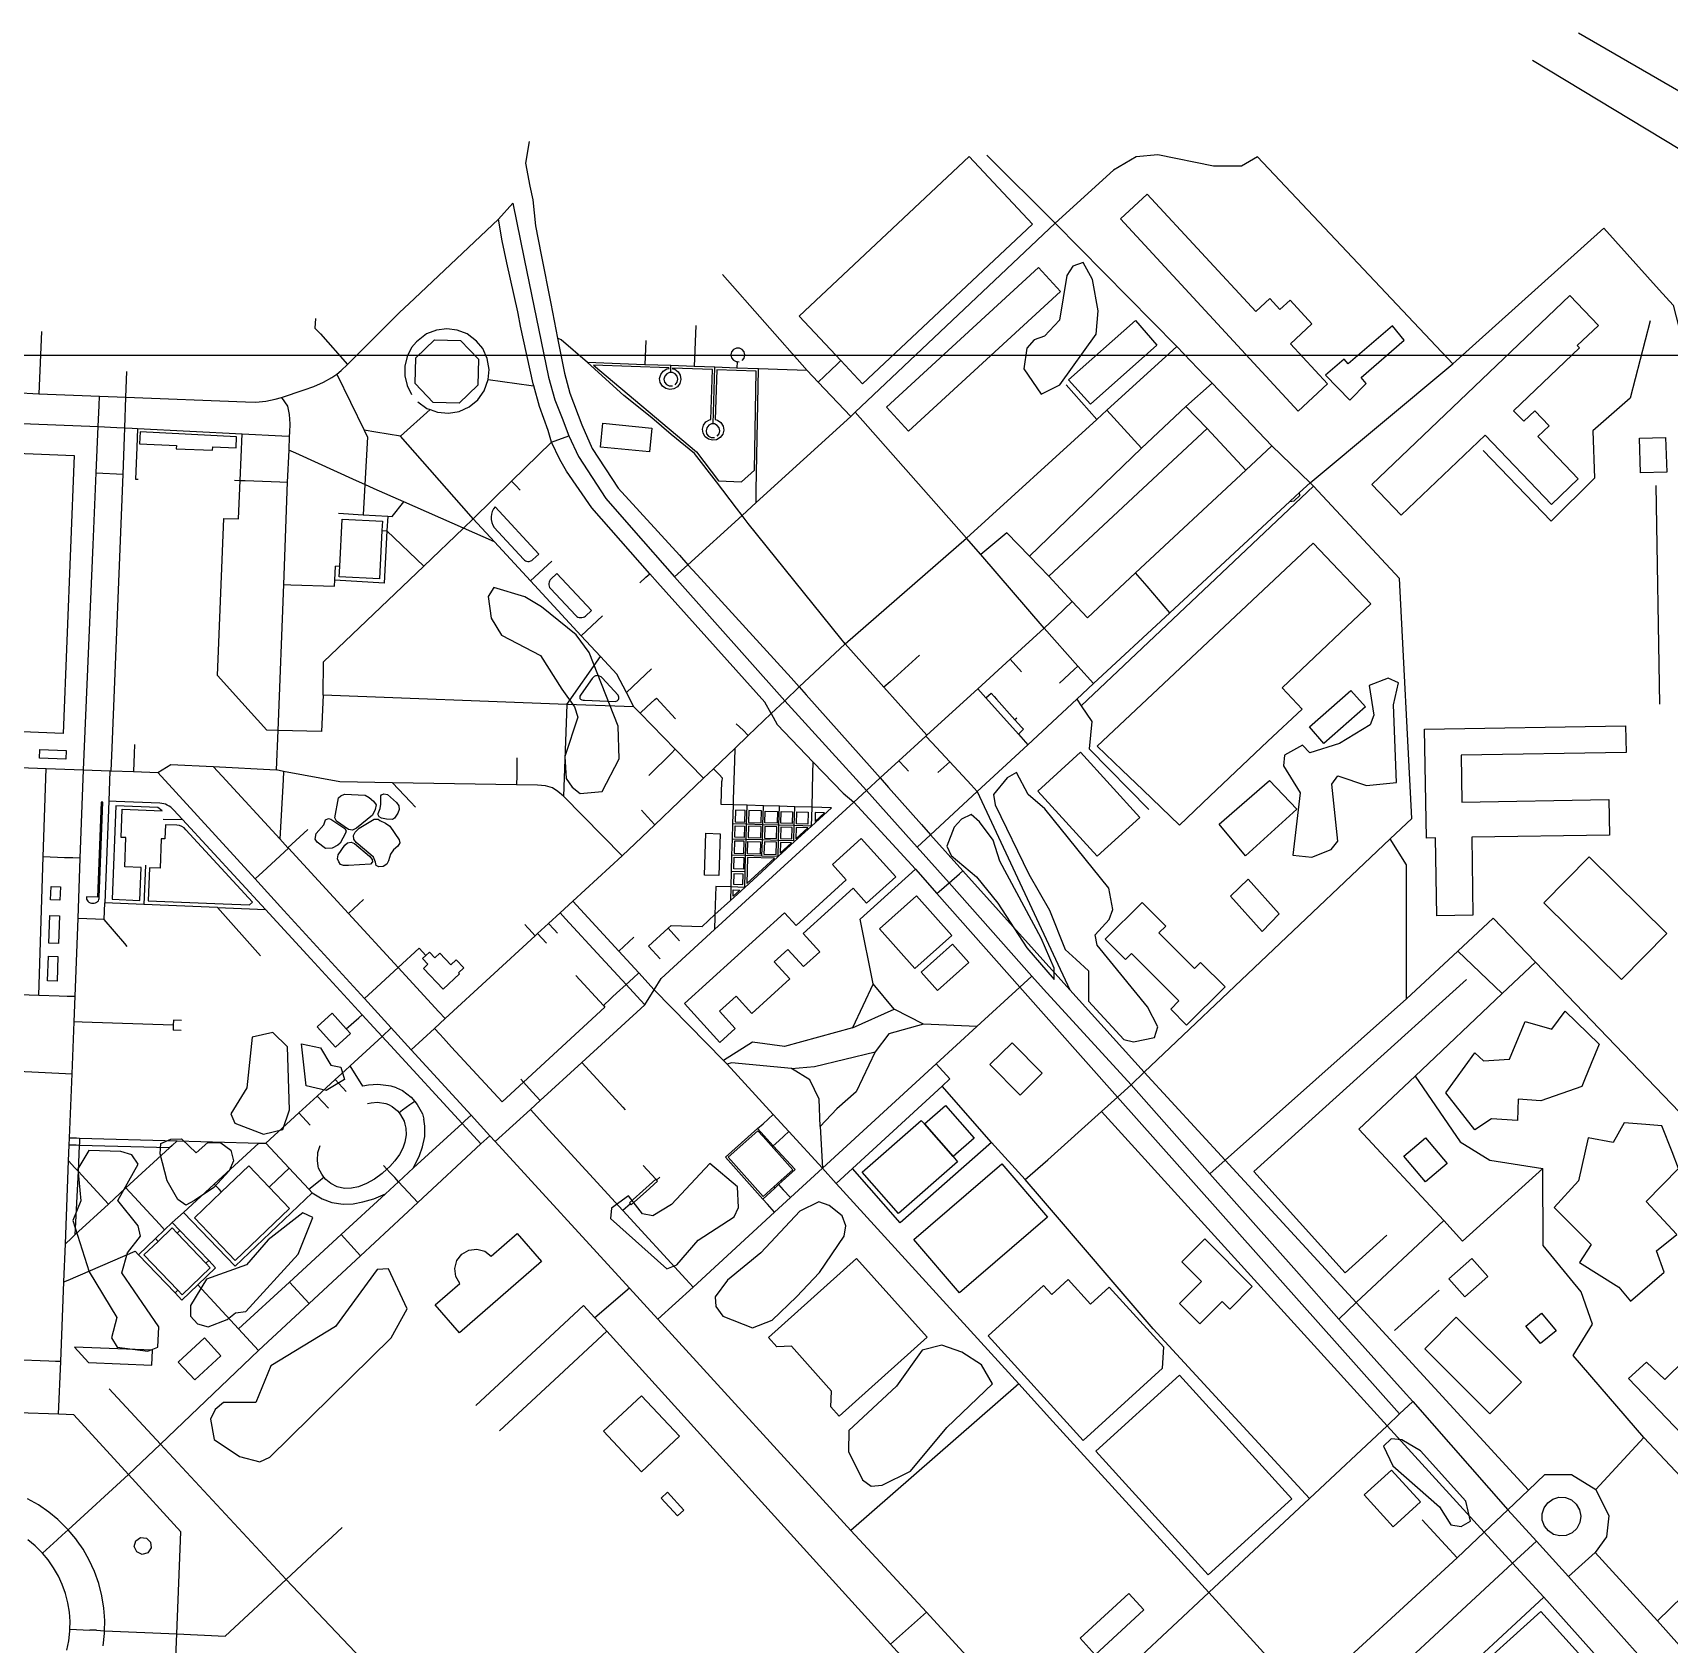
# Model space of a CAD drawing. Header units: metres. Extents: x -2626 to 1483, y -1332 to 1229.
# Drawn here: x -755 to -225, y 529 to 1051 of the extents above; entities that cross this region are included whole.
import ezdxf

# ---------------------------------------------------------------- set-up
doc = ezdxf.new("R2010")
doc.units = ezdxf.units.M
for name, color, linetype in [('OSM_BUILDING', 8, 'Continuous'), ('OSM_GREEN_EXISTING', 94, 'Continuous'), ('OSM_ROAD_LOCAL', 9, 'Continuous'), ('SITE_BORDER', 3, 'Continuous')]:
    doc.layers.add(name, color=color, linetype=linetype)

msp = doc.modelspace()

# ---------------------------------------------------------------- linework, layer by layer
at = {"layer": 'OSM_BUILDING'}
for points in [[(-506.846, 958.895), (-493.372, 944.546), (-486.345, 937.065), (-431.355, 988.695), (-451.863, 1010.525)], [(-402.907, 990.432), (-394.273, 998.391), (-359.21, 960.364), (-354.639, 964.572), (-351.4, 961.055), (-348.099, 964.094), (-341.022, 956.424), (-347.98, 950.001), (-335.963, 936.976), (-345.511, 928.182)], [(-471.495, 921.737), (-478.636, 929.507), (-429.43, 974.691), (-422.296, 966.921)], [(-257.597, 965.596), (-248.362, 955.923), (-255.183, 949.422), (-254.452, 948.654), (-275.772, 928.304), (-272.527, 924.898), (-268.957, 928.315), (-264.337, 923.484), (-267.963, 920.022), (-254.87, 906.308), (-263.567, 898.003), (-285.013, 920.456), (-312.186, 894.519), (-321.658, 904.437)], [(-391.134, 949.5), (-412.605, 930.408), (-419.776, 938.345), (-398.049, 957.548)], [(-328.804, 931.688), (-323.521, 937.121), (-325.047, 939.036), (-311.16, 951.158), (-315.012, 955.778), (-329.342, 943.488), (-330.63, 944.98), (-336.607, 939.837)], [(-630.824, 945.481), (-624.747, 951.281), (-616.343, 951.08), (-610.547, 945.002), (-610.748, 936.598), (-616.831, 930.809), (-625.234, 931.009), (-631.03, 937.087)], [(-571.064, 916.582), (-570.307, 924.263), (-554.476, 922.705), (-555.233, 915.035)], [(-235.126, 919.399), (-226.616, 919.688), (-226.229, 908.501), (-234.744, 908.2)], [(-655.608, 874.648), (-655.433, 877.932), (-654.601, 893.261), (-641.609, 892.56), (-641.772, 889.565), (-642.616, 873.947)], [(-410.504, 819.812), (-340.584, 885.491), (-321.983, 865.865), (-329.68, 858.574), (-350.688, 838.659), (-344.223, 831.835), (-355.233, 821.404), (-373.996, 803.627), (-383.838, 794.298), (-395.711, 805.664), (-402.432, 812.098)], [(-337.126, 820.736), (-341.834, 826.091), (-328.448, 837.868), (-323.74, 832.514)], [(-304.001, 790.112), (-304.589, 825.289), (-239.552, 826.38), (-239.408, 817.798), (-292.766, 816.907), (-292.516, 801.768), (-244.967, 802.558), (-244.779, 791.103), (-289.352, 790.357), (-288.927, 765.188), (-300.588, 764.988), (-301.007, 790.168)], [(-743.897, 818.399), (-744.004, 815.582), (-752.588, 815.905), (-752.482, 818.71)], [(-429.698, 805.33), (-415.906, 817.887), (-396.674, 796.769), (-410.46, 784.212)], [(-362.517, 784.335), (-371.033, 794.565), (-354.752, 808.736), (-345.867, 799.485)], [(-507.859, 761.815), (-491.603, 776.565), (-496.111, 781.53), (-486.801, 789.968), (-475.584, 777.6), (-485.032, 769.028), (-489.433, 773.882), (-505.552, 759.266), (-500.206, 753.377), (-505.496, 748.579), (-510.472, 754.056), (-514.893, 750.048), (-509.922, 744.56), (-522.208, 733.417), (-527.26, 738.994), (-532.662, 734.096), (-527.604, 728.519), (-532.543, 724.044), (-543.948, 736.612), (-511.61, 765.945)], [(-537.451, 778.157), (-537.064, 791.66), (-532.387, 791.526), (-532.781, 778.012)], [(-266.043, 769.207), (-251.344, 784.09), (-226.185, 759.255), (-240.884, 744.371)], [(-745.761, 774.372), (-745.917, 770.075), (-748.974, 770.186), (-748.818, 774.483)], [(-357.115, 759.934), (-351.638, 765.655), (-361.617, 776.854), (-367.338, 771.377)], [(-480.861, 760.791), (-468.882, 771.433), (-457.484, 758.609), (-469.463, 747.967)], [(-395.955, 769.296), (-388.289, 761.603), (-390.484, 759.422), (-379.023, 747.911), (-377.016, 749.915), (-369.12, 741.989), (-381.549, 729.621), (-386.695, 734.787), (-384.013, 737.458), (-399.318, 752.82), (-401.332, 750.817), (-407.897, 757.407)], [(-746.105, 764.965), (-746.43, 756.004), (-749.481, 756.115), (-749.156, 765.077)], [(-746.58, 751.796), (-746.867, 743.837), (-749.925, 743.948), (-749.637, 751.908)], [(-628.36, 747.956), (-626.954, 749.291), (-628.692, 751.128), (-627.579, 752.186), (-626.447, 753.254), (-624.709, 751.407), (-623.108, 752.921), (-619.47, 749.069), (-617.756, 750.694), (-615.312, 748.112), (-616.994, 746.52), (-616.719, 746.23), (-621.996, 741.232)], [(-662.78, 729.076), (-657.884, 733.484), (-653.32, 728.419), (-651.932, 726.883), (-656.827, 722.475)], [(-274.578, 698.808), (-282.969, 699.32), (-288.308, 695.758), (-297.712, 707.703), (-288.308, 720.66), (-285.507, 718.122), (-277.123, 718.634), (-272.039, 730.835), (-263.392, 728.286), (-259.072, 734.13), (-248.143, 723.465), (-250.688, 717.209), (-252.826, 711.966), (-253.739, 709.74), (-266.956, 705.164), (-274.328, 705.665)], [(-445.142, 716.875), (-437.958, 723.944), (-428.229, 714.048), (-435.419, 706.99)], [(-486.426, 682.055), (-467.363, 698.797), (-466.362, 697.662), (-457.096, 687.108), (-455.621, 685.428), (-474.678, 668.685)], [(-457.096, 687.108), (-466.362, 697.662), (-459.566, 703.628), (-450.3, 693.075)], [(-520.232, 695.457), (-518.532, 693.554), (-508.928, 682.789), (-512.63, 679.483), (-515.043, 677.335), (-518.507, 674.251), (-529.805, 686.93)], [(-237.977, 640.354), (-227.048, 649.761), (-229.586, 656.618), (-222.977, 661.961), (-232.893, 672.637), (-222.471, 683.301), (-224.547, 688.634), (-227.81, 697.027), (-232.981, 697.461), (-240.009, 698.051), (-243.566, 691.695), (-251.701, 693.22), (-254.752, 679.238), (-262.63, 670.6), (-250.688, 658.655), (-254.495, 652.811), (-241.791, 644.929)], [(-311.317, 687.197), (-304.308, 693.142), (-297.261, 684.838), (-304.276, 678.893)], [(-702.438, 667.282), (-689.252, 653.501), (-671.658, 670.333), (-678.223, 677.19), (-684.85, 684.114), (-693.635, 675.709)], [(-706.427, 642.414), (-697.305, 651.141), (-698.706, 652.611), (-708.034, 662.351), (-709.66, 664.054), (-714.211, 659.69), (-718.782, 655.316), (-707.828, 643.883)], [(-613.661, 656.83), (-611.073, 657.152), (-608.547, 656.473), (-606.483, 654.87), (-598.043, 662.195), (-590.209, 653.178), (-616.706, 630.157), (-624.546, 639.174), (-616.593, 646.087), (-617.894, 648.358), (-618.219, 650.952), (-617.531, 653.468), (-615.931, 655.538)], [(-360.297, 645.119), (-367.594, 637.805), (-370.064, 640.276), (-377.31, 633.007), (-383.881, 639.564), (-376.716, 646.744), (-383.087, 653.1), (-375.703, 660.492)], [(-493.904, 603.162), (-496.661, 606.19), (-496.442, 611.278), (-509.366, 625.76), (-514.118, 625.627), (-516.744, 628.621), (-488.258, 654.18), (-465.412, 628.721)], [(-291.572, 641.79), (-296.692, 647.579), (-289.252, 654.158), (-284.131, 648.369)], [(-238.602, 615.385), (-209.016, 584.372), (-203.889, 590.038), (-209.166, 595.526), (-174.797, 628.732), (-179.717, 634.443), (-173.709, 640.154), (-179.992, 647.501), (-186.326, 640.71), (-192.341, 646.521), (-205.271, 634.087), (-211.067, 639.998), (-218.676, 633.363), (-213.911, 627.697), (-226.898, 615.051), (-232.818, 620.662)], [(-294.335, 635.178), (-273.259, 614.105), (-283.462, 603.897), (-304.545, 624.97)], [(-266.812, 636.491), (-262.067, 630.792), (-267.081, 626.617), (-271.827, 632.306)], [(-716.043, 624.458), (-741.271, 625.504), (-736.707, 620.551), (-716.243, 619.704)], [(-693.854, 622.654), (-699.224, 628.476), (-707.678, 620.673), (-702.307, 614.862)], [(-570.126, 598.309), (-557.89, 609.786), (-545.579, 596.672), (-557.815, 585.184)], [(-324.078, 577.726), (-315.256, 585.73), (-305.89, 575.41), (-314.712, 567.395)], [(-549.456, 578.539), (-551.519, 576.624), (-546.18, 570.88), (-544.116, 572.794)], [(-411.085, 526.018), (-415.993, 531.339), (-400.244, 545.855), (-395.336, 540.545)], [(-315.793, 495.839), (-304.996, 505.624), (-296.567, 496.34), (-290.321, 501.995), (-283.875, 507.84), (-292.297, 517.135), (-267.031, 540.033), (-249.719, 520.942), (-277.304, 495.928), (-267.156, 484.73), (-277.91, 474.978), (-288.064, 486.177), (-298.481, 476.737)]]:
    msp.add_lwpolyline(points, close=True, dxfattribs=at)
at = {"layer": 'OSM_GREEN_EXISTING'}
for points in [[(-414.955, 976.25), (-418.313, 975.081), (-420.326, 972.064), (-422.671, 957.648), (-427.535, 952.45), (-430.893, 951.27), (-433.237, 948.587), (-434.244, 941.885), (-428.542, 933.67), (-422.502, 936.687), (-410.766, 953.117), (-410.097, 960.665), (-411.942, 970.717)], [(-533.481, 941.585), (-534.006, 925.488), (-533.225, 925.288), (-532.149, 924.486), (-531.455, 923.34), (-531.262, 922.015), (-531.593, 920.712), (-532.393, 919.633), (-533.544, 918.942), (-534.869, 918.753), (-536.17, 919.076), (-537.245, 919.877), (-537.933, 921.024), (-538.133, 922.36), (-537.801, 923.651), (-537.001, 924.731), (-535.851, 925.421), (-535.426, 925.488), (-534.894, 941.64), (-547.811, 942.108), (-547.799, 941.908), (-547.061, 941.718), (-545.98, 940.917), (-545.292, 939.77), (-545.098, 938.446), (-545.423, 937.143), (-546.223, 936.063), (-547.38, 935.373), (-548.706, 935.184), (-550.006, 935.507), (-551.081, 936.308), (-551.769, 937.455), (-551.969, 938.791), (-551.638, 940.082), (-550.838, 941.162), (-549.687, 941.852), (-548.949, 941.963), (-548.962, 942.153), (-573.352, 943.054), (-540.065, 915.013), (-532.893, 905.629), (-525.472, 905.295), (-521.333, 909.146), (-520.776, 941.117)], [(-688.833, 919.911), (-720.02, 921.492), (-720.189, 917.595), (-708.265, 917.117), (-708.309, 916.037), (-696.567, 915.569), (-696.523, 916.649), (-688.989, 916.338)], [(-744.91, 823.953), (-784.825, 825.556), (-781.211, 915.469), (-741.296, 913.866)], [(-605.22, 897.28), (-605.758, 896.545), (-606.127, 895.755), (-606.352, 894.92), (-606.44, 894.04), (-606.421, 893.094), (-606.258, 892.181), (-605.977, 891.313), (-605.502, 890.511), (-596.023, 880.281), (-595.711, 880.003), (-595.348, 879.814), (-595.01, 879.68), (-594.604, 879.602), (-594.123, 879.613), (-593.679, 879.725), (-593.304, 879.936), (-592.991, 880.192), (-591.059, 881.984)], [(-587.808, 872.433), (-587.839, 872.043), (-587.758, 871.62), (-587.545, 871.186), (-587.283, 870.852), (-579.092, 862.08), (-578.761, 861.791), (-578.417, 861.602), (-578.035, 861.457), (-577.604, 861.412), (-577.116, 861.412), (-576.654, 861.513), (-576.266, 861.691), (-575.978, 861.902), (-574.04, 863.695), (-585.175, 875.65), (-587.114, 873.858), (-587.364, 873.591), (-587.576, 873.235), (-587.726, 872.845)], [(-590.209, 864.93), (-595.573, 868.114), (-605.633, 871.131), (-607.478, 868.281), (-606.471, 861.234), (-603.12, 855.702), (-590.459, 849.167), (-583.662, 838.269), (-579.473, 832.57), (-578.467, 829.208), (-582.662, 816.473), (-582.156, 809.426), (-580.311, 806.577), (-577.629, 804.562), (-570.583, 805.23), (-565.049, 815.794), (-565.387, 826.358), (-574.778, 850.169), (-578.967, 855.869)], [(-572.358, 842.633), (-572.765, 842.533), (-573.14, 842.332), (-573.502, 842.009), (-573.784, 841.676), (-577.379, 836.677), (-577.591, 836.343), (-577.766, 835.965), (-577.829, 835.62), (-577.76, 835.286), (-577.566, 835.041), (-577.179, 834.829), (-576.697, 834.729), (-576.285, 834.696), (-566.368, 834.317), (-566.006, 834.362), (-565.706, 834.484), (-565.468, 834.707), (-565.312, 834.952), (-565.193, 835.286), (-565.193, 835.642), (-565.281, 836.021), (-565.443, 836.343), (-570.595, 841.92), (-570.933, 842.243), (-571.408, 842.51), (-571.908, 842.644)], [(-312.999, 840.273), (-316.35, 841.787), (-322.552, 839.438), (-321.045, 829.887), (-322.221, 826.692), (-332.112, 820.658), (-341.672, 817.642), (-344.023, 820.157), (-349.887, 816.974), (-350.225, 813.456), (-344.86, 804.729), (-347.205, 784.613), (-341.003, 783.945), (-334.8, 786.461), (-332.618, 789.144), (-334.632, 807.578), (-332.618, 810.261), (-323.396, 807.077), (-313.668, 808.09), (-314.674, 833.238)], [(-436.595, 811.274), (-439.608, 809.593), (-443.973, 804.228), (-443.466, 800.877), (-432.568, 778.413), (-425.86, 766.835), (-420.826, 754.1), (-417.3, 750.883), (-413.28, 747.221), (-413.28, 737.325), (-401.876, 724.924), (-398.693, 724.245), (-391.984, 725.592), (-390.809, 729.109), (-394.166, 735.488), (-410.429, 755.436), (-411.104, 758.787), (-406.571, 763.819), (-405.402, 767.002), (-406.74, 773.882), (-427.366, 799.53), (-432.737, 804.228)], [(-733.2, 770.965), (-732.049, 801.712), (-732.606, 801.734), (-733.756, 770.977), (-737.37, 771.11), (-737.364, 770.732), (-737.307, 770.353), (-737.139, 769.997), (-736.907, 769.707), (-736.576, 769.44), (-736.207, 769.218), (-735.757, 769.095), (-735.282, 769.04), (-734.825, 769.062), (-734.413, 769.173), (-734.044, 769.351), (-733.731, 769.563), (-733.487, 769.852), (-733.312, 770.208), (-733.218, 770.565)], [(-727.816, 800.51), (-729.061, 770.32), (-720.126, 769.952), (-719.682, 780.595), (-724.972, 780.795), (-724.615, 790.257), (-726.097, 790.313), (-725.753, 799.419), (-712.842, 798.918), (-714.299, 799.953)], [(-644.541, 802.046), (-643.616, 800.877), (-643.954, 799.408), (-644.879, 797.56), (-650.031, 793.329), (-651.332, 792.662), (-652.632, 792.906), (-656.49, 795.634), (-657.077, 796.68), (-655.858, 803.181), (-655.108, 803.805), (-653.932, 804.272), (-647.18, 803.983), (-645.879, 803.226)], [(-636.657, 798.15), (-637.751, 796.513), (-638.377, 796.101), (-640.346, 796.179), (-641.897, 796.558), (-642.697, 796.936), (-642.991, 797.604), (-642.991, 798.105), (-642.403, 799.664), (-642.191, 801.088), (-642.191, 802.725), (-642.191, 803.771), (-641.984, 804.15), (-641.228, 804.439), (-640.015, 804.183), (-637.039, 801.667), (-636.363, 800.543), (-636.238, 799.363)], [(-684.569, 768.494), (-683.6, 769.351), (-705.189, 792.829), (-705.777, 793.43), (-706.502, 793.897), (-707.277, 794.153), (-708.128, 794.242), (-711.823, 794.387), (-711.998, 789.856), (-713.186, 789.901), (-713.555, 780.361), (-716.994, 780.494), (-717.438, 769.841), (-693.122, 768.839)], [(-660.097, 796.057), (-659.091, 796.435), (-658.29, 796.179), (-656.071, 794.754), (-653.807, 793.207), (-653.345, 792.406), (-653.595, 791.693), (-655.277, 788.465), (-656.027, 787.797), (-657.915, 786.828), (-660.01, 786.795), (-662.78, 788.799), (-663.405, 789.723), (-663.073, 791.615), (-660.597, 794.42)], [(-645.423, 784.691), (-650.075, 788.676), (-650.869, 789.767), (-651.038, 790.903), (-650.412, 792.027), (-649.149, 793.285), (-644.291, 796.179), (-642.991, 796.224), (-642.484, 795.756), (-640.602, 794.921), (-639.214, 793.997), (-636.195, 789.556), (-635.988, 788.598), (-636.657, 787.463), (-638.002, 786.327), (-639.046, 784.903), (-639.677, 782.765), (-640.221, 781.63), (-641.44, 780.962), (-642.822, 780.795), (-643.704, 781.262), (-643.91, 782.309), (-644.541, 783.901)], [(-527.585, 794.109), (-524.503, 794.02), (-524.609, 790.302), (-527.691, 790.391)], [(-527.441, 799.14), (-527.548, 795.322), (-524.471, 795.233), (-524.359, 799.051)], [(-523.271, 793.986), (-523.377, 790.268), (-519.295, 790.146), (-519.182, 793.864)], [(-519.038, 798.895), (-523.121, 799.018), (-523.234, 795.2), (-519.151, 795.077)], [(-517.938, 795.044), (-517.825, 798.862), (-513.893, 798.751), (-513.999, 794.932)], [(-512.748, 794.888), (-512.636, 798.706), (-508.991, 798.606), (-509.103, 794.788)], [(-507.746, 794.743), (-507.634, 798.561), (-503.964, 798.461), (-504.07, 794.643)], [(-501.644, 798.395), (-501.725, 795.522), (-498.674, 798.305)], [(-448.499, 795.344), (-451.182, 797.693), (-454.37, 796.179), (-456.715, 793.663), (-459.066, 787.463), (-457.721, 784.446), (-449.506, 777.567), (-442.628, 769.017), (-433.237, 754.601), (-424.353, 744.371), (-424.353, 748.056), (-428.542, 757.785), (-441.959, 782.598), (-444.141, 789.478)], [(-652.588, 781.262), (-654.27, 781.262), (-655.233, 781.552), (-655.777, 782.431), (-656.115, 783.355), (-655.902, 784.736), (-653.807, 787.797), (-652.926, 788.554), (-651.794, 788.765), (-650.619, 788.387), (-645.798, 784.235), (-644.917, 783.233), (-644.879, 782.387), (-645.504, 781.674)], [(-527.841, 785.192), (-524.765, 785.103), (-524.647, 789.066), (-527.729, 789.155)], [(-523.415, 789.021), (-519.332, 788.91), (-519.445, 784.958), (-523.527, 785.07)], [(-514.18, 788.754), (-518.113, 788.877), (-518.232, 784.914), (-514.293, 784.802)], [(-517.969, 793.83), (-518.082, 790.112), (-514.143, 790.001), (-514.036, 793.719)], [(-509.297, 788.621), (-512.93, 788.721), (-513.03, 785.214)], [(-512.786, 793.675), (-512.892, 789.957), (-509.241, 789.856), (-509.134, 793.574)], [(-507.89, 789.901), (-504.033, 793.419), (-504.108, 793.43), (-507.784, 793.53)], [(-524.797, 783.867), (-524.909, 780.027), (-527.992, 780.116), (-527.879, 783.956)], [(-523.565, 783.823), (-523.809, 775.385), (-514.83, 783.578)], [(-528.035, 778.58), (-528.135, 775.162), (-525.053, 775.062), (-524.953, 778.491)], [(-526.091, 773.303), (-528.248, 771.333), (-528.185, 773.359)], [(-457.221, 755.77), (-451.951, 749.848), (-462.079, 740.853), (-467.35, 746.776)], [(-672.377, 722.575), (-677.072, 727.272), (-683.781, 725.759), (-685.457, 709.328), (-690.659, 700.945), (-689.314, 697.929), (-680.092, 694.4), (-673.89, 695.914), (-671.708, 702.281)], [(-653.932, 712.011), (-659.803, 708.493), (-666.343, 709.996), (-667.85, 723.577), (-661.648, 722.241), (-658.29, 716.708), (-655.108, 716.029)], [(-720.676, 684.682), (-722.689, 687.698), (-726.21, 688.7), (-736.607, 689.034), (-740.134, 683.168), (-739.127, 672.77), (-741.809, 666.403), (-736.438, 649.805), (-727.554, 635.044), (-729.229, 628.51), (-727.385, 625.493), (-717.494, 624.146), (-714.305, 625.493), (-713.967, 632.028), (-725.878, 649.471), (-724.034, 656.006), (-719.838, 661.371), (-720.676, 664.722), (-727.216, 672.937)], [(-690.659, 689.201), (-689.821, 685.684), (-691.159, 682.5), (-696.192, 677.134), (-702.401, 672.937), (-705.252, 671.435), (-707.765, 673.271), (-711.285, 679.316), (-713.467, 688.032), (-713.298, 691.383), (-710.11, 692.73), (-706.59, 692.897), (-701.894, 688.288), (-698.124, 691.639), (-693.847, 691.55)], [(-535.701, 684.849), (-548.112, 671.602), (-554.151, 667.906), (-557.503, 668.585), (-562.029, 674.451), (-567.569, 670.422), (-567.9, 667.071), (-549.625, 650.807), (-546.436, 652.154), (-539.558, 660.036), (-527.823, 667.572), (-526.478, 670.589), (-526.816, 677.301)], [(-455.039, 643.093), (-469.82, 660.347), (-441.34, 684.737), (-426.56, 667.483)], [(-497.13, 671.268), (-500.487, 672.437), (-506.69, 669.42), (-519.27, 656.006), (-529.999, 647.122), (-534.025, 641.757), (-533.856, 638.573), (-531.512, 635.545), (-521.952, 631.694), (-515.581, 634.209), (-507.696, 641.757), (-500.319, 649.638), (-492.266, 661.371), (-491.765, 664.722), (-492.941, 667.906)], [(-664.161, 667.405), (-667.35, 668.919), (-678.585, 660.203), (-685.626, 652.154), (-698.543, 647.456), (-703.739, 638.907), (-703.739, 635.545), (-701.394, 633.029), (-698.037, 632.028), (-691.834, 634.376), (-689.152, 636.558), (-685.794, 637.059), (-668.857, 655.505)], [(-633.637, 637.894), (-639.677, 650.807), (-643.366, 650.64), (-656.784, 632.195), (-677.748, 619.448), (-682.612, 607.548), (-693.003, 607.548), (-695.692, 605.367), (-697.199, 602.183), (-696.023, 595.648), (-687.808, 590.105), (-681.268, 588.435), (-678.079, 589.938), (-638.839, 628.51)], [(-414.955, 595.303), (-389.302, 618.669), (-388.927, 625.526), (-406.609, 644.929), (-412.648, 639.43), (-419.845, 647.334), (-425.184, 642.469), (-427.854, 645.408), (-445.754, 629.111)], [(-444.304, 613.582), (-447.83, 619.794), (-454.201, 623.812), (-460.741, 626.161), (-467.112, 624.48), (-475.328, 612.914), (-490.759, 598.498), (-490.928, 591.786), (-486.401, 582.568), (-483.55, 580.553), (-480.024, 580.887), (-470.801, 585.418), (-459.066, 599.5)], [(-383.856, 616.443), (-347.549, 576.435), (-374.622, 551.878), (-410.929, 591.875)], [(-289.684, 569.154), (-291.197, 575.689), (-305.952, 591.953), (-311.992, 595.47), (-315.343, 595.815), (-317.857, 593.466), (-314.843, 587.088), (-299.75, 573.841), (-296.061, 567.974), (-292.703, 567.473)], [(-266.55, 571.57), (-265.943, 573.507), (-264.749, 575.143), (-263.099, 576.323), (-261.154, 576.913), (-259.06, 576.835), (-257.103, 576.067), (-255.508, 574.698), (-254.452, 572.883), (-254.058, 570.824), (-254.364, 568.742), (-255.339, 566.883), (-256.871, 565.447), (-258.791, 564.601), (-260.885, 564.434), (-262.848, 564.935), (-264.555, 566.037), (-265.818, 567.629), (-266.506, 569.533)], [(-717.969, 563.755), (-716.612, 562.419), (-716.437, 560.527), (-717.519, 558.957), (-719.357, 558.456), (-721.083, 559.258), (-721.895, 560.972), (-721.414, 562.809), (-719.863, 563.911)]]:
    msp.add_lwpolyline(points, close=True, dxfattribs=at)
for points in [[(-229.817, 904.159), (-228.561, 833.404)], [(-291.034, 744.36), (-359.829, 682.311), (-330.255, 649.538), (-316.812, 661.661)], [(-299.919, 643.939), (-314.337, 630.859)]]:
    msp.add_lwpolyline(points, dxfattribs=at)
at = {"layer": 'OSM_ROAD_LOCAL'}
for points in [[(-254.802, 1050.567), (-215.481, 1027.768)], [(-269.714, 1041.65), (-222.021, 1012.885), (-216.988, 1011.249), (-201.807, 1009.479), (-169.27, 998.347), (-118.388, 995.642), (-111.673, 995.052), (-74.709, 986.714), (-65.012, 983.63), (-51.776, 976.673), (-18.263, 959.04), (21.345, 943.188), (61.579, 923.607)], [(-594.129, 1015.356), (-595.398, 1008.388), (-593.998, 1000.929), (-593.003, 996.51), (-592.084, 988.139), (-590.246, 978.721), (-587.17, 962.958), (-584.975, 951.748), (-582.775, 940.46), (-581.03, 934.026), (-577.135, 923.774), (-573.827, 916.093), (-565.387, 903.324), (-545.511, 881.561), (-542.816, 878.533), (-539.833, 875.283), (-509.416, 841.887), (-506.852, 838.982), (-504.614, 836.466), (-483.275, 812.51), (-480.668, 809.582), (-477.967, 806.521), (-467.3, 794.454), (-464.386, 791.148), (-453.958, 779.559), (-419.307, 741.032)], [(-295.473, 943.477), (-358.659, 1010.447), (-363.811, 1007.441), (-372.865, 1007.441), (-390.809, 1011.126), (-397.874, 1010.391), (-405.233, 1006.094), (-424.109, 988.94), (-488.739, 927.859), (-490.177, 926.501), (-520.776, 898.627), (-525.334, 894.452), (-542.816, 878.533), (-547.142, 874.615)], [(-341.584, 905.039), (-354.014, 916.928), (-373.315, 937.21), (-375.616, 939.626), (-384.669, 949.132), (-424.109, 988.94), (-446.148, 1010.959)], [(-660.723, 937.51), (-658.034, 939.047), (-656.408, 940.104), (-654.939, 941.373), (-652.957, 943.232), (-637.858, 958.327), (-636.17, 960.019), (-631.312, 964.572), (-604.051, 990.309), (-599.406, 995.43)], [(-599.406, 995.43), (-595.742, 977.463), (-587.927, 939.136), (-585.826, 931.8), (-583.506, 925.933), (-581.312, 920.211), (-578.229, 913.499), (-569.432, 899.907), (-560.435, 889.654), (-547.142, 874.615), (-511.479, 834.54), (-497.255, 818.844), (-485.082, 805.552), (-468.694, 787.229), (-458.378, 775.641), (-431.562, 745.507), (-427.835, 741.299), (-399.487, 710.319), (-374.003, 681.498), (-346.055, 650.028), (-332.35, 634.521), (-311.535, 611.333), (-308.416, 607.86), (-277.648, 572.917), (-268.388, 562.731)], [(-515.906, 830.399), (-517.925, 834.061), (-552.682, 872.767), (-555.189, 875.617), (-573.953, 896.868), (-582.124, 908.757), (-584.288, 912.597), (-586.976, 918.13), (-588.058, 921.959), (-590.84, 929.685), (-592.703, 936.42), (-592.872, 937.032), (-596.992, 955.678), (-597.78, 959.786), (-597.88, 960.298), (-601.35, 976.183), (-602.901, 983.263), (-604.051, 990.309)], [(-468.694, 787.229), (-464.386, 791.148), (-449.256, 805.185), (-432.862, 820.269), (-417.025, 835.052), (-411.642, 840.073), (-386.945, 862.971), (-348.112, 898.994), (-346.442, 900.541), (-345.023, 901.855), (-341.584, 905.039), (-295.473, 943.477), (-246.642, 987.348)], [(-246.642, 987.348), (-228.704, 967.4), (-224.228, 962.413), (-221.127, 950.724), (-219.864, 792.628), (-219.714, 751.607), (-219.557, 698.775)], [(-531.624, 972.409), (-504.308, 941.284), (-500.719, 937.533), (-490.177, 926.501)], [(-663.305, 958.138), (-663.442, 955.066), (-661.692, 953.151), (-652.957, 943.232)], [(-751.919, 953.964), (-752.77, 933.815)], [(-630.136, 931.165), (-627.222, 929.095), (-626.147, 928.694), (-623.871, 927.837), (-620.307, 927.503), (-616.787, 928.104), (-613.536, 929.585), (-610.779, 931.867), (-608.709, 934.783), (-607.44, 938.401), (-607.134, 941.674), (-607.728, 945.18), (-609.203, 948.42), (-611.223, 950.869), (-614.236, 953.162), (-617.413, 954.42), (-620.808, 954.854), (-624.196, 954.42), (-627.379, 953.173), (-630.592, 950.635), (-632.206, 948.731), (-633.656, 945.871), (-634.394, 942.765), (-634.394, 939.57), (-633.65, 936.453), (-632.206, 933.614)], [(-540.284, 955.923), (-540.778, 942.62)], [(-231.668, 957.403), (-238.12, 932.412), (-250.194, 921.848), (-249.606, 906.508), (-263.693, 892.593), (-285.663, 915.48)], [(-491.984, 852.908), (-493.404, 854.667), (-523.346, 891.836), (-525.334, 894.452), (-527.147, 896.834), (-533.581, 905.317), (-540.734, 914.467), (-548.28, 920.679), (-554.483, 926.045), (-563.542, 933.247), (-575.359, 943.889), (-583.85, 951.258), (-584.975, 951.748)], [(-580.067, 769.696), (-564.061, 784.413), (-553.551, 794.432), (-537.77, 809.471), (-534.563, 812.532), (-527.66, 819.111), (-523.346, 823.241), (-515.906, 830.399), (-511.479, 834.54), (-506.852, 838.982), (-491.984, 852.908), (-452.713, 887.105), (-410.623, 925.477), (-407.296, 928.505), (-384.669, 949.132)], [(-556.433, 951.058), (-556.721, 943.21)], [(-525.309, 944.602), (-524.678, 945.37), (-524.446, 946.349), (-524.659, 947.318), (-525.272, 948.108), (-526.166, 948.553), (-527.166, 948.565), (-528.067, 948.141), (-528.698, 947.362), (-528.929, 946.394), (-528.723, 945.414), (-528.104, 944.635), (-527.21, 944.19), (-526.929, 944.19), (-526.216, 944.179)], [(-504.308, 941.284), (-510.741, 941.518), (-520.026, 941.852), (-527.004, 942.119), (-534.113, 942.375), (-540.778, 942.62), (-548.38, 942.898), (-556.721, 943.21), (-575.359, 943.889)], [(-548.374, 940.694), (-548.38, 942.898)], [(-534.713, 924.03), (-534.113, 942.375)], [(-526.929, 944.19), (-527.004, 942.119)], [(-496.617, 941.451), (-494.491, 943.477)], [(-494.491, 943.477), (-493.372, 944.546)], [(-760.416, 934.215), (-752.77, 933.815), (-733.143, 933.047), (-724.571, 932.713), (-685.932, 931.165), (-682.556, 931.121), (-679.392, 931.432), (-676.272, 932.045), (-674.278, 932.624), (-666.919, 935.039), (-663.824, 936.197), (-660.723, 937.51)], [(-724.571, 932.713), (-724.278, 940.984)], [(-656.408, 940.104), (-647.568, 922.015), (-646.492, 919.822), (-647.324, 904.415), (-647.855, 894.675)], [(-607.44, 938.401), (-593.504, 936.497), (-592.703, 936.42)], [(-546.942, 936.742), (-546.311, 937.51), (-546.08, 938.49), (-546.292, 939.459), (-546.905, 940.249), (-547.799, 940.694), (-548.374, 940.694), (-548.799, 940.705), (-549.7, 940.282), (-550.331, 939.503), (-550.569, 938.535), (-550.356, 937.555), (-549.737, 936.776), (-548.843, 936.331), (-547.849, 936.319)], [(-520.776, 898.627), (-520.708, 902.567), (-520.026, 941.852)], [(-500.719, 937.533), (-496.617, 941.451)], [(-381.756, 929.74), (-373.315, 937.21)], [(-963.542, 933.047), (-959.391, 932.891), (-931.261, 931.677), (-885.894, 929.718), (-881.655, 929.54), (-877.416, 929.351), (-846.448, 928.026), (-812.392, 926.557), (-797.893, 925.933), (-795.942, 925.855), (-793.985, 925.766), (-786.601, 925.466), (-760.923, 924.341), (-733.569, 923.173), (-727.485, 922.917), (-724.934, 922.794), (-722.564, 922.694), (-720.851, 922.605), (-686.989, 920.89), (-674.165, 920.245), (-671.77, 920.145)], [(-738.289, 812.198), (-735.207, 884.945), (-734.206, 908.2), (-733.569, 923.173), (-733.281, 929.963), (-733.143, 933.047)], [(-729.392, 811.886), (-729.086, 819.323), (-725.522, 907.822), (-725.047, 919.744), (-724.934, 922.794), (-724.571, 932.713)], [(-674.278, 932.624), (-672.289, 929.785), (-671.77, 927.147), (-671.627, 924.085), (-671.72, 921.291), (-671.77, 920.145), (-671.945, 915.581), (-672.408, 905.183), (-673.627, 872.099), (-675.484, 824.933), (-675.984, 812.209)], [(-410.623, 925.477), (-420.458, 936.653)], [(-626.147, 928.694), (-635.738, 920.044), (-643.754, 921.38), (-647.568, 922.015)], [(-427.604, 858.006), (-448.143, 881.817), (-452.713, 887.105), (-488.739, 927.859)], [(-354.014, 916.928), (-362.392, 909.113), (-398.074, 875.851), (-413.599, 861.368), (-418.519, 866.644), (-426.116, 874.793), (-432.337, 881.283), (-396.111, 916.204), (-381.756, 929.74), (-374.909, 922.538), (-362.392, 909.113)], [(-396.111, 916.204), (-407.296, 928.505)], [(-720.851, 922.605), (-721.108, 916.427)], [(-533.356, 920.078), (-532.725, 920.857), (-532.493, 921.826), (-532.706, 922.794), (-533.319, 923.584), (-534.219, 924.03), (-534.713, 924.03), (-535.213, 924.041), (-536.12, 923.618), (-536.751, 922.839), (-536.982, 921.87), (-536.77, 920.89), (-536.157, 920.111), (-535.263, 919.666), (-534.263, 919.655)], [(-426.116, 874.793), (-374.909, 922.538)], [(-721.108, 916.427), (-721.539, 906.219)], [(-692.941, 893.506), (-688.227, 893.317), (-687.67, 905.796), (-686.989, 920.89)], [(-612.261, 893.35), (-613.686, 894.964), (-635.738, 920.044)], [(-537.77, 809.471), (-546.924, 818.822), (-558.322, 830.477), (-560.329, 832.525), (-562.698, 837.156), (-565.849, 843.156), (-571.101, 848.845), (-577.316, 855.557), (-593.691, 873.268), (-605.377, 885.903), (-612.261, 893.35), (-599.881, 905.551), (-586.976, 918.13), (-581.312, 920.211)], [(-605.377, 885.903), (-615.381, 890.367), (-634.688, 898.849), (-644.316, 903.079), (-647.324, 904.415), (-650.012, 905.662), (-669.588, 914.545), (-671.945, 915.581)], [(-734.206, 908.2), (-725.522, 907.822)], [(-721.539, 906.219), (-720.664, 906.185)], [(-689.421, 905.873), (-687.67, 905.796), (-686.007, 905.729), (-674.822, 905.283), (-672.408, 905.183)], [(-597.136, 902.601), (-598.524, 904.092), (-599.881, 905.551)], [(-426.391, 686.04), (-409.085, 701.68), (-403.908, 706.356), (-399.487, 710.319), (-395.248, 714.437), (-315.693, 789.834), (-308.759, 796.402), (-312.655, 874.058), (-340.54, 903.914), (-341.584, 905.039)], [(-415.599, 832.892), (-340.54, 903.914)], [(-348.112, 898.994), (-346.736, 899.128), (-344.948, 900.864), (-345.023, 901.855)], [(-655.852, 895.176), (-647.855, 894.675), (-639.902, 894.241), (-640.159, 889.476), (-641.078, 872.544), (-657.027, 873.48), (-656.784, 878.01)], [(-639.902, 894.241), (-638.527, 894.152), (-634.688, 898.849)], [(-560.329, 832.525), (-581.962, 833.282), (-660.829, 836.321), (-661.285, 824.621), (-675.484, 824.933), (-679.023, 825.011), (-687.145, 834.006), (-694.992, 842.689), (-692.941, 893.506)], [(-660.829, 836.321), (-660.641, 847.108), (-656.008, 851.538), (-628.229, 878.088), (-615.381, 890.367), (-612.261, 893.35)], [(-641.772, 889.565), (-640.159, 889.476), (-628.229, 878.088)], [(-432.337, 881.283), (-439.733, 888.853), (-448.143, 881.817)], [(-586.807, 879.647), (-593.691, 873.268)], [(-673.627, 872.099), (-671.295, 872.021), (-657.127, 871.565), (-657.027, 873.48)], [(-655.433, 877.932), (-656.784, 878.01)], [(-558.428, 872.611), (-556.39, 874.504), (-555.189, 875.617)], [(-386.945, 862.971), (-394.341, 871.531), (-398.074, 875.851)], [(-427.604, 858.006), (-423.834, 861.591), (-418.519, 866.644)], [(-570.414, 861.958), (-577.316, 855.557)], [(-411.642, 840.073), (-416.687, 845.739), (-427.604, 858.006), (-438.564, 847.965), (-449.024, 838.336), (-465.543, 823.386), (-465.868, 823.085), (-474.584, 815.126), (-480.668, 809.582), (-485.082, 805.552)], [(-465.543, 823.386), (-479.423, 838.881), (-491.984, 852.908)], [(-581.962, 833.282), (-571.101, 848.845)], [(-467.963, 849.323), (-477.46, 840.674), (-479.423, 838.881)], [(-434.9, 843.88), (-438.564, 847.965)], [(-554.608, 844.893), (-562.698, 837.156)], [(-422.608, 840.262), (-417.888, 844.626), (-416.687, 845.739)], [(-449.024, 838.336), (-446.43, 835.442), (-435.951, 823.72), (-432.862, 820.269)], [(-446.43, 835.442), (-444.754, 836.933), (-443.835, 835.898)], [(-581.962, 833.282), (-583.112, 803.66)], [(-558.322, 830.477), (-556.096, 832.536)], [(-556.096, 832.536), (-553.557, 834.896)], [(-553.557, 834.896), (-553.013, 835.397), (-546.83, 828.729)], [(-443.835, 835.898), (-443.028, 834.996)], [(-443.028, 834.996), (-437.108, 828.384), (-435.957, 827.093)], [(-417.025, 835.052), (-415.599, 832.892), (-412.229, 827.794), (-413.061, 818.944), (-393.785, 799.363)], [(-527.185, 827.104), (-525.015, 825.033), (-523.346, 823.241)], [(-515.906, 830.399), (-514.005, 826.881), (-502.301, 814.681), (-492.628, 804.595), (-489.165, 801.745), (-469.263, 780.049), (-462.292, 772.168), (-435.532, 741.889), (-403.908, 706.356), (-312.68, 603.864)], [(-436.482, 828.941), (-437.108, 828.384)], [(-435.063, 826.091), (-435.957, 827.093)], [(-435.063, 826.091), (-434.338, 825.289), (-435.951, 823.72)], [(-449.256, 805.185), (-451.225, 807.3), (-458.128, 814.747), (-463.936, 821.004), (-465.868, 823.085)], [(-721.808, 820.358), (-721.927, 817.319), (-722.158, 811.63)], [(-598.155, 816.072), (-598.205, 810.272), (-598.23, 807.311)], [(-555.439, 810.306), (-548.137, 817.608), (-546.924, 818.822)], [(-527.81, 815.126), (-528.173, 802.625)], [(-527.66, 819.111), (-527.81, 815.126)], [(-472.59, 812.977), (-474.584, 815.126)], [(-800.669, 814.347), (-791.622, 814.035), (-778.811, 813.59), (-764.655, 813.111), (-750.394, 812.61), (-738.289, 812.198), (-729.792, 811.898), (-729.392, 811.886), (-722.158, 811.63), (-714.274, 811.352)], [(-752.807, 739.34), (-751.338, 784.012), (-750.394, 812.61)], [(-746.367, 603.775), (-745.686, 620.807), (-744.666, 646.644), (-744.179, 658.933), (-743.116, 685.684), (-742.91, 690.804), (-742.816, 693.186), (-741.997, 713.87), (-741.334, 730.657), (-741.028, 738.95), (-740.084, 764.13), (-739.358, 783.611), (-738.289, 812.198)], [(-729.792, 811.898), (-730.161, 802.068), (-731.386, 769.151)], [(-714.274, 811.352), (-710.11, 813.957), (-696.336, 813.256), (-675.984, 812.209)], [(-714.274, 811.352), (-682.825, 776.932), (-681.955, 775.986), (-673.509, 766.735), (-647.461, 738.237), (-638.758, 728.709), (-632.318, 721.662), (-612.967, 700.522), (-606.877, 693.866), (-605.133, 691.962), (-561.773, 644.596), (-552.551, 634.488), (-490.159, 566.227), (-465.706, 539.755), (-426.666, 497.164), (-386.92, 454.05)], [(-621.377, 731.725), (-623.415, 733.952), (-636.57, 748.245), (-652.651, 765.745), (-672.052, 786.84), (-672.196, 786.995), (-674.84, 789.867), (-693.485, 810.15), (-696.336, 813.256)], [(-564.061, 784.413), (-583.112, 803.66), (-584.863, 805.196), (-586.632, 806.343), (-588.883, 807), (-591.509, 807.189), (-598.23, 807.311), (-638.37, 808.013), (-655.402, 808.324), (-673.59, 811.619), (-675.984, 812.209)], [(-673.59, 811.619), (-673.746, 808.948), (-674.84, 789.867)], [(-531.78, 809.593), (-532.668, 810.528), (-534.563, 812.532)], [(-502.87, 793.942), (-502.701, 800.098), (-502.401, 811.074), (-502.301, 814.681)], [(-472.59, 812.977), (-471.495, 811.797)], [(-461.967, 811.308), (-460.079, 813), (-458.128, 814.747)], [(-630.893, 800.109), (-632.512, 801.823), (-638.37, 808.013)], [(-605.133, 691.962), (-593.779, 702.359), (-590.609, 705.265), (-577.147, 717.588), (-556.777, 736.234), (-553.751, 741.076), (-551.488, 744.694), (-534.219, 760.501), (-489.165, 801.745), (-485.082, 805.552)], [(-532.031, 800.955), (-531.812, 808.48)], [(-531.78, 809.593), (-531.812, 808.48)], [(-449.256, 805.185), (-419.307, 741.032), (-395.248, 714.437), (-369.038, 685.928), (-326.704, 639.887), (-270.952, 579.251)], [(-609.772, 691.183), (-612.067, 693.676), (-615.893, 697.84), (-639.064, 723.031), (-641.759, 725.948), (-644.404, 728.82), (-648.237, 732.983), (-664.837, 751.05), (-679.498, 766.991), (-706.258, 796.101), (-709.166, 799.263), (-709.647, 799.708), (-710.116, 800.075), (-710.635, 800.454), (-711.229, 800.799), (-711.767, 801.044), (-712.367, 801.233), (-712.992, 801.344), (-713.599, 801.389), (-727.76, 801.979), (-730.161, 802.068)], [(-538.277, 761.559), (-534.075, 765.399), (-529.104, 769.941), (-524.453, 774.183), (-519.038, 779.069), (-513.649, 784.123), (-508.347, 788.955), (-502.87, 793.942), (-496.392, 799.92)], [(-496.392, 799.92), (-502.701, 800.098), (-508.265, 800.265), (-513.242, 800.409), (-518.413, 800.554), (-523.684, 800.71), (-528.223, 800.844), (-532.031, 800.955)], [(-528.173, 802.625), (-528.223, 800.844), (-528.398, 794.721), (-528.542, 789.79), (-528.692, 784.602), (-528.848, 779.359), (-528.992, 774.316), (-529.104, 769.941)], [(-524.453, 774.183), (-524.309, 779.225), (-524.159, 784.457), (-524.003, 789.656), (-523.865, 794.587), (-523.684, 800.71)], [(-518.888, 784.29), (-518.738, 789.511), (-518.594, 794.432), (-518.413, 800.554)], [(-513.649, 784.123), (-513.517, 789.355), (-513.392, 794.287), (-513.242, 800.409)], [(-508.584, 789.211), (-508.447, 794.142), (-508.265, 800.265)], [(-712.586, 796.246), (-706.258, 796.101)], [(-557.828, 799.096), (-555.871, 796.97), (-553.551, 794.432)], [(-502.87, 793.942), (-508.447, 794.142), (-513.392, 794.287), (-518.594, 794.432), (-523.865, 794.587), (-528.398, 794.721)], [(-672.196, 786.995), (-665.743, 792.918)], [(-508.584, 789.211), (-513.517, 789.355), (-518.738, 789.511), (-524.003, 789.656), (-528.542, 789.79)], [(-508.584, 789.211), (-508.347, 788.955)], [(-374.003, 681.498), (-369.038, 685.928), (-310.448, 738.093), (-310.448, 781.485), (-315.693, 789.834)], [(-739.358, 783.611), (-741.803, 783.7), (-744.441, 783.778), (-751.338, 784.012)], [(-682.825, 776.932), (-680.361, 779.203), (-672.052, 786.84)], [(-513.649, 784.123), (-518.888, 784.29), (-524.159, 784.457), (-528.692, 784.602)], [(-718.307, 781.374), (-718.832, 768.628)], [(-524.309, 779.225), (-528.848, 779.359)], [(-466.612, 729.955), (-476.091, 734.731), (-482.962, 742.946), (-487.082, 763.852), (-469.263, 780.049)], [(-461.523, 772.847), (-458.378, 775.641), (-455.039, 778.602)], [(-455.039, 778.602), (-453.958, 779.559)], [(-533.812, 774.461), (-534.075, 765.399), (-534.094, 764.732), (-534.219, 760.501)], [(-524.453, 774.183), (-528.992, 774.316), (-533.812, 774.461)], [(-462.292, 772.168), (-461.523, 772.847)], [(-724.159, 755.024), (-724.959, 755.971), (-731.587, 763.819), (-731.386, 769.151)], [(-681.049, 751.985), (-695.023, 767.648), (-718.832, 768.628), (-731.386, 769.151)], [(-695.023, 767.648), (-679.498, 766.991)], [(-652.651, 765.745), (-647.761, 770.231)], [(-580.067, 769.696), (-584.188, 765.911), (-587.895, 762.505), (-591.428, 759.255), (-592.234, 758.509), (-621.377, 731.725), (-624.834, 728.542), (-632.318, 721.662)], [(-553.751, 741.076), (-558.734, 746.497), (-565.212, 753.544), (-580.067, 769.696)], [(-731.587, 763.819), (-740.084, 764.13)], [(-585.013, 759.388), (-586.138, 760.602), (-587.895, 762.505)], [(-556.777, 736.234), (-559.347, 739.017), (-562.805, 742.757), (-570.901, 751.518), (-582.437, 764.008), (-584.188, 765.911)], [(-219.557, 698.775), (-268.763, 750.015), (-282.362, 764.164), (-293.785, 753.566), (-310.448, 738.093)], [(-595.586, 762.16), (-594.56, 761.047), (-594.273, 760.735), (-592.234, 758.509)], [(-588.545, 756.127), (-591.428, 759.255)], [(-565.212, 753.544), (-563.542, 755.08), (-560.291, 758.075)], [(-555.583, 755.114), (-549.243, 760.947), (-548.255, 761.848)], [(-545.511, 756.883), (-549.243, 760.947)], [(-548.255, 761.848), (-538.277, 761.559)], [(-647.461, 738.237), (-644.873, 740.609), (-636.57, 748.245), (-629.767, 754.501), (-627.579, 752.186)], [(-551.85, 751.061), (-555.583, 755.114)], [(-279.48, 739.863), (-293.785, 753.566)], [(-558.734, 746.497), (-560.535, 744.839), (-562.805, 742.757), (-565.887, 739.918)], [(-266.387, 683.246), (-292.335, 659.713), (-298.374, 666.414), (-325.878, 695.925), (-307.672, 713.168), (-279.48, 739.863), (-268.763, 750.015)], [(-579.067, 745.629), (-570.17, 735.989), (-569.676, 735.454)], [(-302.395, 466.685), (-324.196, 491.041), (-334.275, 501.706), (-343.329, 512.081), (-374.353, 546.133), (-424.784, 601.481), (-435.857, 613.638), (-494.898, 678.426), (-499.35, 683.312), (-510.222, 695.19), (-515.256, 700.678), (-530.186, 716.987), (-531.312, 718.211), (-553.751, 741.076)], [(-552.551, 634.488), (-541.184, 644.918), (-514.818, 669.119), (-509.653, 673.861), (-499.35, 683.312), (-462.536, 717.109), (-449.368, 729.198), (-435.532, 741.889), (-431.562, 745.507)], [(-482.962, 742.946), (-489.583, 728.775), (-511.554, 722.742), (-521.952, 724.078), (-531.312, 718.211)], [(-794.81, 740.731), (-792.178, 740.642), (-787.683, 740.486), (-781.23, 740.275), (-752.807, 739.34), (-746.217, 739.128), (-743.641, 739.039), (-741.028, 738.95)], [(-569.713, 736.401), (-570.17, 735.989)], [(-568.25, 737.748), (-569.713, 736.401)], [(-567.181, 738.727), (-568.25, 737.748)], [(-565.887, 739.918), (-567.181, 738.727)], [(-709.291, 729.599), (-738.783, 730.579), (-741.334, 730.657)], [(-706.646, 731.124), (-709.234, 731.213), (-709.291, 729.599), (-709.341, 727.94)], [(-653.32, 728.419), (-649.299, 732.026), (-648.237, 732.983)], [(-602.926, 704.797), (-596.03, 711.153), (-569.676, 735.454)], [(-489.583, 728.775), (-476.091, 734.731)], [(-706.752, 727.851), (-709.341, 727.94)], [(-705.939, 669.064), (-696.011, 678.192), (-681.649, 691.483), (-679.298, 691.416), (-668.632, 701.224), (-662.698, 706.69), (-656.915, 712.011), (-653.714, 714.961), (-652.113, 716.419), (-641.759, 725.948), (-638.758, 728.709)], [(-624.834, 728.542), (-623.083, 726.649), (-621.902, 725.369)], [(-621.902, 725.369), (-619.269, 722.508)], [(-449.368, 729.198), (-466.612, 729.955), (-477.848, 726.76), (-482.287, 720.983), (-488.408, 708.07), (-494.704, 702.526), (-500.062, 696.827), (-499.35, 683.312)], [(-619.269, 722.508), (-602.926, 704.797)], [(-509.291, 715.606), (-501.913, 716.196), (-482.287, 720.983)], [(-795.854, 716.486), (-792.266, 716.308), (-741.997, 713.87)], [(-637.082, 709.361), (-638.833, 709.873), (-643.122, 710.474), (-646.161, 710.207), (-647.987, 709.918), (-652.113, 716.419)], [(-577.147, 717.588), (-564.993, 704.307)], [(-500.062, 696.827), (-500.4, 705.721), (-503.42, 711.922), (-509.291, 715.606), (-528.704, 717.376), (-530.186, 716.987)], [(-494.898, 678.426), (-489.652, 683.246), (-460.573, 709.907), (-458.084, 712.267), (-462.536, 717.109)], [(-653.339, 708.192), (-656.915, 712.011)], [(-637.082, 709.361), (-635.188, 708.493), (-632.293, 706.322), (-631.155, 704.975), (-630.436, 703.984), (-628.642, 700.923), (-628.198, 699.164)], [(-595.179, 710.241), (-596.03, 711.153), (-596.899, 712.111)], [(-593.103, 707.981), (-595.179, 710.241)], [(-428.523, 673.55), (-433.794, 679.706), (-444.623, 691.628), (-460.573, 709.907)], [(-307.672, 713.168), (-293.122, 691.884), (-283.487, 685.906), (-266.387, 683.246)], [(-659.078, 702.816), (-662.698, 706.69)], [(-646.436, 704.24), (-645.229, 704.541), (-643.278, 704.708), (-640.515, 704.318), (-639.658, 703.907), (-638.514, 703.35), (-636.757, 701.958), (-636.27, 701.291), (-635.769, 700.589), (-634.619, 698.541), (-634.388, 697.606), (-634.05, 696.292), (-633.944, 694.099), (-634.35, 691.795), (-635.032, 689.869), (-636.151, 687.821), (-637.651, 685.717), (-639.233, 683.914), (-640.159, 683.056), (-641.665, 681.665), (-644.179, 679.761), (-646.755, 678.381), (-649.393, 677.335), (-651.644, 676.878), (-653.92, 676.8), (-656.265, 677.346), (-658.272, 678.381), (-659.903, 679.661), (-660.566, 680.496), (-661.279, 681.387), (-662.279, 683.357), (-662.379, 684.014), (-662.648, 685.806), (-662.554, 688.411), (-661.81, 690.693)], [(-631.155, 704.975), (-632.762, 703.829)], [(-590.609, 705.265), (-593.103, 707.981)], [(-564.993, 704.307), (-563.874, 703.083)], [(-688.158, 631.371), (-671.702, 646.51), (-654.995, 661.872), (-640.659, 675.053), (-636.401, 678.971), (-631.53, 683.457), (-615.893, 697.84), (-614.93, 698.719), (-612.967, 700.522)], [(-664.962, 697.305), (-668.632, 701.224)], [(-635.119, 702.125), (-636.27, 701.291)], [(-632.762, 703.829), (-635.119, 702.125)], [(-631.53, 683.457), (-629.661, 687.442), (-628.673, 690.259), (-627.954, 693.632), (-627.866, 696.994), (-628.198, 699.164)], [(-593.779, 702.359), (-587.776, 695.802), (-563.849, 669.665), (-543.547, 647.501), (-541.184, 644.918)], [(-563.874, 703.083), (-563.073, 702.214)], [(-530.693, 686.919), (-520.339, 696.148), (-518.532, 697.751), (-515.256, 700.678)], [(-285.363, 565.592), (-316.719, 600.079), (-409.085, 701.68)], [(-723.759, 584.294), (-713.355, 594.079), (-681.724, 624.38), (-665.337, 639.586), (-648.706, 655.037), (-630.186, 672.225), (-609.772, 691.183), (-606.877, 693.866)], [(-508.197, 682.889), (-515.243, 690.593), (-518.225, 693.843), (-520.339, 696.148)], [(-518.532, 693.554), (-518.225, 693.843)], [(-515.243, 690.593), (-513.467, 692.218), (-510.222, 695.19)], [(-707.965, 692.218), (-709.653, 690.671), (-710.485, 689.903), (-724.565, 676.967), (-730.274, 671.713), (-741.084, 661.783), (-742.178, 660.77), (-744.179, 658.933)], [(-710.485, 689.903), (-739.677, 690.715), (-740.721, 690.749), (-742.91, 690.804)], [(-742.816, 693.186), (-740.602, 693.131), (-739.558, 693.097), (-707.965, 692.218), (-685.025, 691.572), (-681.649, 691.483)], [(-739.558, 693.097), (-739.64, 691.494), (-739.677, 690.715), (-740.084, 682.388), (-741.084, 661.783)], [(-679.298, 691.416), (-671.783, 683.357), (-665.468, 676.589), (-664.368, 675.409), (-661.123, 673.461), (-657.965, 672.214), (-654.364, 671.68), (-651.05, 671.791), (-647.93, 672.425), (-644.416, 673.483), (-640.659, 675.053)], [(-444.623, 691.628), (-474.184, 665.668), (-489.652, 683.246)], [(-730.274, 671.713), (-740.084, 682.388), (-741.078, 683.468), (-743.116, 685.684)], [(-678.223, 677.19), (-677.779, 677.624), (-671.783, 683.357)], [(-639.189, 682.01), (-640.159, 683.056), (-641.24, 684.236)], [(-557.259, 684.225), (-553.245, 679.795), (-552.97, 679.483), (-552.695, 679.182)], [(-514.818, 669.119), (-517.119, 671.691), (-518.607, 673.36), (-530.693, 686.919)], [(-518.607, 673.36), (-514.687, 676.945), (-513.486, 678.047), (-512.304, 679.127), (-508.197, 682.889)], [(-433.794, 679.706), (-426.391, 686.04)], [(-233.663, 596.272), (-256.534, 622.821), (-250.25, 632.918), (-253.989, 643.404), (-266.193, 658.399), (-266.387, 683.246)], [(-693.635, 675.709), (-694.46, 676.566), (-696.011, 678.192)], [(-665.468, 676.589), (-663.955, 677.791)], [(-663.955, 677.791), (-661.685, 679.605)], [(-661.685, 679.605), (-660.566, 680.496)], [(-637.62, 680.307), (-639.189, 682.01)], [(-630.186, 672.225), (-636.401, 678.971), (-637.62, 680.307)], [(-560.573, 673.182), (-554.32, 678.815)], [(-555.308, 676.823), (-553.77, 678.203)], [(-554.32, 678.815), (-553.245, 679.795)], [(-553.77, 678.203), (-552.695, 679.182)], [(-551.863, 680.485), (-552.97, 679.483)], [(-513.486, 678.047), (-511.973, 676.399), (-509.653, 673.861)], [(-512.63, 679.483), (-512.304, 679.127)], [(-712.092, 663.409), (-713.742, 665.212), (-724.565, 676.967)], [(-689.233, 651.62), (-664.368, 675.409)], [(-561.154, 671.546), (-561.429, 671.847), (-561.704, 672.158), (-560.573, 673.182)], [(-561.154, 671.546), (-555.308, 676.823)], [(-515.043, 677.335), (-514.687, 676.945)], [(-392.416, 631.404), (-428.523, 673.55)], [(-705.939, 669.064), (-709.622, 665.78)], [(-689.233, 651.62), (-705.939, 669.064)], [(-561.429, 671.847), (-563.849, 669.665)], [(-709.622, 665.78), (-712.092, 663.409), (-715.062, 660.581), (-720.514, 655.36)], [(-695.567, 651.108), (-697.818, 653.457), (-707.146, 663.208), (-709.622, 665.78)], [(-708.034, 662.351), (-707.146, 663.208)], [(-648.706, 655.037), (-654.995, 661.872)], [(-332.35, 634.521), (-326.704, 639.887), (-298.374, 666.414)], [(-744.666, 646.644), (-743.241, 647.167), (-721.564, 656.484), (-720.514, 655.36)], [(-714.211, 659.69), (-715.062, 660.581)], [(-720.514, 655.36), (-708.716, 643.026), (-706.465, 640.677), (-701.281, 645.642), (-695.567, 651.108)], [(-698.706, 652.611), (-697.818, 653.457)], [(-665.337, 639.586), (-671.702, 646.51)], [(-708.716, 643.026), (-707.828, 643.883)], [(-701.281, 645.642), (-688.158, 631.371), (-681.724, 624.38)], [(-561.773, 644.596), (-572.908, 635), (-569.007, 630.692), (-477.36, 529.435), (-465.706, 539.755)], [(-572.908, 635), (-576.56, 638.929), (-585.963, 630.191)], [(-585.963, 630.191), (-611.41, 606.558)], [(-569.007, 630.692), (-586.001, 614.907)], [(-341.841, 576.568), (-392.416, 631.404)], [(-749.55, 620.962), (-771.889, 621.831), (-794.46, 622.699)], [(-745.686, 620.807), (-747.349, 620.873), (-749.55, 620.962)], [(-603.807, 598.365), (-586.001, 614.907)], [(-730.042, 612.035), (-713.355, 594.079), (-672.746, 550.375), (-634.213, 509.665)], [(-435.857, 613.638), (-490.159, 566.227)], [(-750.981, 466.573), (-730.374, 485.498), (-709.347, 504.8), (-708.165, 532.808), (-706.777, 565.748), (-723.759, 584.294), (-741.434, 603.608), (-746.367, 603.775), (-772.552, 604.654), (-774.221, 604.71), (-800.125, 605.589), (-802.226, 605.656), (-821.47, 587.678), (-823.352, 585.919), (-844.841, 565.837), (-846.054, 538.508), (-847.355, 509.186), (-847.499, 505.914), (-844.96, 503.153), (-830.055, 486.956), (-812.542, 467.909), (-778.079, 467.163)], [(-426.666, 497.164), (-421.32, 502.173), (-374.353, 546.133), (-341.841, 576.568), (-316.719, 600.079), (-312.68, 603.864), (-308.416, 607.86)], [(-249.218, 579.407), (-233.663, 596.272), (-213.18, 574.475), (-194.842, 556.464), (-179.455, 572.238), (-150.719, 538.642), (-122.327, 507.617), (-97.53, 481.468)], [(-745.223, 564.646), (-743.266, 566.438), (-723.759, 584.294)], [(-277.648, 572.917), (-270.952, 579.251), (-265.65, 584.249), (-257.115, 584.294), (-249.218, 579.407), (-245.029, 570.935), (-245.705, 564.156), (-249.362, 559.024), (-258.084, 551.265)], [(-731.912, 528.935), (-731.487, 532.898), (-731.468, 533.788), (-731.405, 536.983), (-731.518, 538.519), (-731.699, 541.057), (-732.356, 545.087), (-733.368, 549.05), (-734.731, 552.902), (-736.438, 556.609), (-738.464, 560.16), (-740.346, 562.842), (-740.809, 563.51), (-743.266, 566.438), (-743.441, 566.638), (-746.342, 569.511), (-746.598, 569.733), (-749.487, 572.127), (-752.857, 574.442), (-756.421, 576.446)], [(-421.32, 502.173), (-390.609, 468.711), (-343.329, 512.081), (-294.023, 557.31), (-285.363, 565.592), (-277.648, 572.917)], [(-656.152, 565.781), (-654.62, 567.206)], [(-294.023, 557.31), (-305.333, 569.644)], [(-743.654, 527.532), (-743.053, 530.549), (-742.722, 533.588), (-742.703, 534.267), (-742.659, 536.705), (-742.878, 539.755), (-743.372, 542.794), (-744.135, 545.766), (-745.16, 548.672), (-746.448, 551.466), (-747.974, 554.137), (-749.737, 556.653), (-751.569, 558.835), (-753.901, 561.184), (-756.271, 563.143)], [(-751.569, 558.835), (-746.855, 563.154)], [(-745.223, 564.646), (-746.855, 563.154)], [(-692.541, 531.996), (-672.746, 550.375), (-662.686, 559.714), (-657.89, 564.167)], [(-657.89, 564.167), (-656.152, 565.781)], [(-386.92, 454.05), (-334.275, 501.706), (-276.128, 555.573), (-268.388, 562.731)], [(-266.062, 544.653), (-276.128, 555.573), (-285.363, 565.592)], [(-268.388, 562.731), (-258.084, 551.265), (-231.08, 521.098)], [(-6.846, 303.791), (-8.872, 312.006), (-11.842, 319.565), (-14.374, 324.552), (-25.303, 335.74), (-37.727, 346.126), (-49.118, 354.764), (-53.057, 361.187), (-89.215, 389.362), (-109.097, 404.212), (-135.876, 432.153), (-141.315, 438.365), (-169.338, 470.369), (-196.217, 500.225), (-222.146, 529.024), (-229.255, 536.927), (-249.362, 559.024)], [(-194.842, 556.464), (-208.747, 556.865), (-229.255, 536.927)], [(-324.196, 491.041), (-300.2, 512.916), (-266.062, 544.653), (-238.864, 514.196), (-214.111, 486.477), (-209.172, 480.945), (-203.42, 474.499), (-168.607, 435.504), (-143.56, 407.329), (-125.672, 387.214), (-84.319, 358.36), (-77.16, 353.361), (-69.076, 353.094), (-45.43, 335.317), (-33.525, 326.511), (-28.323, 322.404), (-25.053, 318.04), (-23.29, 315.112), (-22.202, 311.917), (-21.471, 308.856), (-20.476, 302.555)], [(-742.703, 534.267), (-736.282, 533.988)], [(-734.094, 533.899), (-736.282, 533.988)], [(-734.094, 533.899), (-731.468, 533.788), (-708.165, 532.808), (-692.541, 531.996)], [(-477.36, 529.435), (-472.965, 524.704), (-478.567, 519.506)]]:
    msp.add_lwpolyline(points, dxfattribs=at)
at = {"layer": 'SITE_BORDER'}
msp.add_lwpolyline([(-906.59, -946.216), (906.59, -946.216), (906.59, 946.216), (-906.59, 946.216)], close=True, dxfattribs=at)

doc.saveas('drawing.dxf')
